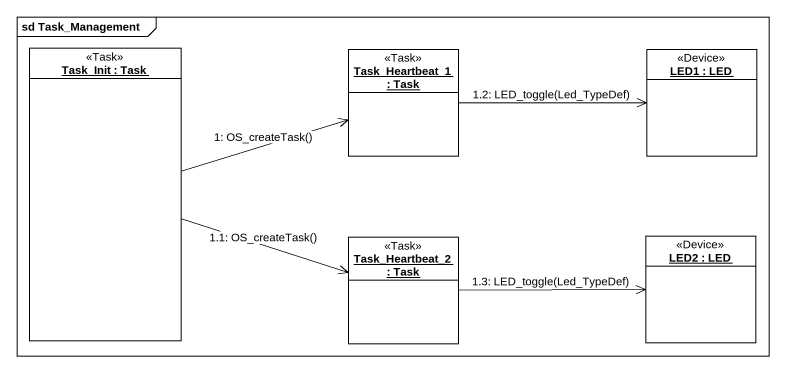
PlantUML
@startuml
mainframe sd Task_Management
hide circle
hide empty members
object "Task_Init : Task" as Task_Init <<Task>>
object "Task_Heartbeat_1 : Task" as Task_Heartbeat_1 <<Task>>
object "LED1 : LED" as LED1 <<Device>>
object "Task_Heartbeat_2 : Task" as Task_Heartbeat_2 <<Task>>
object "LED2 : LED" as LED2 <<Device>>
Task_Init -right-> Task_Heartbeat_1 : 1: OS_createTask()
Task_Init -right-> Task_Heartbeat_2 : 1.1: OS_createTask()
Task_Heartbeat_1 -right-> LED1 : 1.2: LED_toggle(Led_TypeDef)
Task_Heartbeat_2 -right-> LED2 : 1.3: LED_toggle(Led_TypeDef)
@enduml
